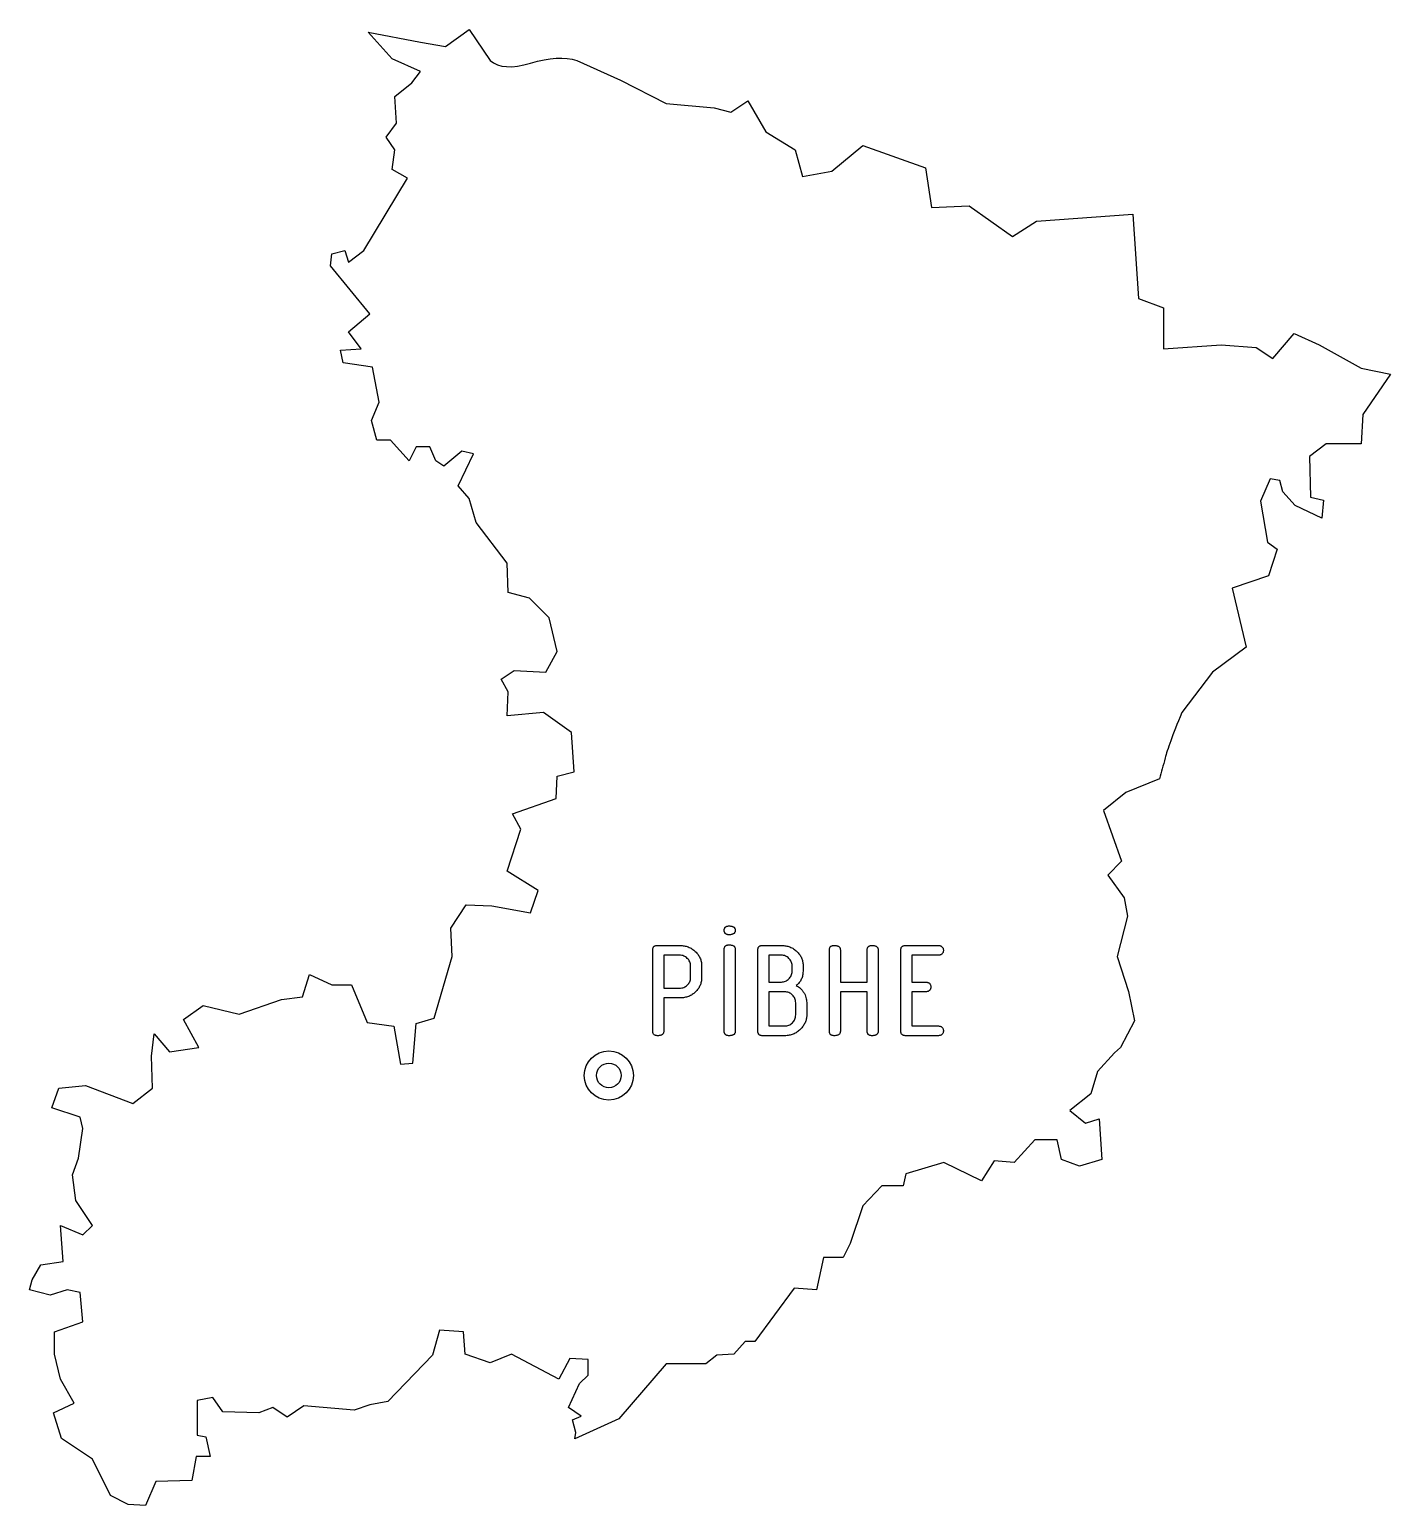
# Model space of a CAD drawing. Header units: millimetres. Extents: x -7202.8 to -7119.9, y 9045.1 to 9135.
import ezdxf

# ---------------------------------------------------------------- set-up
doc = ezdxf.new("R2010")
doc.units = ezdxf.units.MM

msp = doc.modelspace()

# ---------------------------------------------------------------- linework, layer by layer
at = {"color": 7, "linetype": 'Continuous', "lineweight": 25}
for p, q in [((-7180.706, 9133.224), (-7182.166, 9134.846)), ((-7182.166, 9134.846), (-7178.985, 9134.229)), ((-7177.462, 9133.969), (-7176.001, 9135.008)), ((-7176.001, 9135.008), (-7174.736, 9133.127)), ((-7178.985, 9134.229), (-7177.462, 9133.969)), ((-7178.985, 9132.445), (-7180.706, 9133.224)), ((-7169.446, 9133.127), (-7166.786, 9131.926)), ((-7179.506, 9131.763), (-7178.985, 9132.445)), ((-7166.786, 9131.926), (-7163.996, 9130.498)), ((-7180.543, 9130.919), (-7179.506, 9131.763)), ((-7180.446, 9129.297), (-7180.543, 9130.919)), ((-7163.996, 9130.498), (-7161.075, 9130.239)), ((-7161.075, 9130.239), (-7160.07, 9129.979)), ((-7160.07, 9129.979), (-7159.032, 9130.661)), ((-7159.032, 9130.661), (-7157.928, 9128.779)), ((-7181.063, 9128.454), (-7180.446, 9129.297)), ((-7180.543, 9127.675), (-7181.063, 9128.454)), ((-7157.928, 9128.779), (-7156.144, 9127.675)), ((-7180.706, 9126.475), (-7180.543, 9127.675)), ((-7156.144, 9127.675), (-7155.689, 9126.053)), ((-7153.904, 9126.377), (-7152.022, 9127.935)), ((-7152.022, 9127.935), (-7148.194, 9126.572)), ((-7148.194, 9126.572), (-7147.837, 9124.17)), ((-7182.425, 9121.542), (-7179.765, 9125.956)), ((-7179.765, 9125.956), (-7180.706, 9126.475)), ((-7155.689, 9126.053), (-7153.904, 9126.377)), ((-7147.837, 9124.17), (-7145.533, 9124.268)), ((-7145.533, 9124.268), (-7142.905, 9122.387)), ((-7142.905, 9122.387), (-7141.446, 9123.327)), ((-7141.446, 9123.327), (-7135.572, 9123.749)), ((-7135.572, 9123.749), (-7135.216, 9118.623)), ((-7184.47, 9120.602), (-7184.373, 9121.348)), ((-7184.373, 9121.348), (-7183.593, 9121.542)), ((-7183.593, 9121.542), (-7183.367, 9120.829)), ((-7183.367, 9120.829), (-7182.425, 9121.542)), ((-7182.069, 9117.682), (-7184.47, 9120.602)), ((-7135.216, 9118.623), (-7133.69, 9118.039)), ((-7183.367, 9116.579), (-7182.069, 9117.682)), ((-7133.69, 9118.039), (-7133.69, 9115.54)), ((-7182.588, 9115.54), (-7183.367, 9116.579)), ((-7133.69, 9115.54), (-7130.187, 9115.799)), ((-7130.187, 9115.799), (-7128.044, 9115.637)), ((-7127.039, 9114.956), (-7125.741, 9116.482)), ((-7125.741, 9116.482), (-7124.216, 9115.799)), ((-7124.216, 9115.799), (-7121.653, 9114.372)), ((-7183.853, 9115.475), (-7182.588, 9115.54)), ((-7183.691, 9114.697), (-7183.853, 9115.475)), ((-7128.044, 9115.637), (-7127.039, 9114.956)), ((-7181.907, 9114.437), (-7183.691, 9114.697)), ((-7181.485, 9112.295), (-7181.907, 9114.437)), ((-7121.653, 9114.372), (-7119.867, 9114.015)), ((-7119.867, 9114.015), (-7121.555, 9111.549)), ((-7181.971, 9111.192), (-7181.485, 9112.295)), ((-7121.555, 9111.549), (-7121.653, 9109.765)), ((-7181.646, 9109.991), (-7181.971, 9111.192)), ((-7180.804, 9109.991), (-7181.646, 9109.991)), ((-7179.668, 9108.726), (-7180.804, 9109.991)), ((-7179.246, 9109.569), (-7179.668, 9108.726)), ((-7178.402, 9109.569), (-7179.246, 9109.569)), ((-7178.045, 9108.726), (-7178.402, 9109.569)), ((-7123.794, 9109.765), (-7124.8, 9108.985)), ((-7121.653, 9109.765), (-7123.794, 9109.765)), ((-7177.558, 9108.402), (-7178.045, 9108.726)), ((-7176.455, 9109.311), (-7177.558, 9108.402)), ((-7176.683, 9107.2), (-7175.742, 9109.148)), ((-7175.742, 9109.148), (-7176.455, 9109.311)), ((-7124.8, 9108.985), (-7124.735, 9106.52)), ((-7127.202, 9107.623), (-7127.785, 9106.26)), ((-7126.617, 9107.525), (-7127.202, 9107.623)), ((-7176.001, 9106.423), (-7176.683, 9107.2)), ((-7126.422, 9106.845), (-7126.617, 9107.525)), ((-7125.676, 9106), (-7126.422, 9106.845)), ((-7175.578, 9104.962), (-7176.001, 9106.423)), ((-7127.785, 9106.26), (-7127.364, 9103.761)), ((-7124.053, 9105.222), (-7125.676, 9106)), ((-7124.735, 9106.52), (-7123.956, 9106.325)), ((-7123.956, 9106.325), (-7124.053, 9105.222)), ((-7173.698, 9102.497), (-7175.578, 9104.962)), ((-7127.364, 9103.761), (-7126.779, 9103.34)), ((-7126.779, 9103.34), (-7127.298, 9101.718)), ((-7173.632, 9100.711), (-7173.698, 9102.497)), ((-7127.298, 9101.718), (-7129.505, 9100.971)), ((-7172.334, 9100.355), (-7173.632, 9100.711)), ((-7129.505, 9100.971), (-7128.661, 9097.37)), ((-7171.134, 9099.155), (-7172.334, 9100.355)), ((-7170.647, 9097.11), (-7171.134, 9099.155)), ((-7171.329, 9095.844), (-7170.647, 9097.11)), ((-7128.661, 9097.37), (-7130.706, 9095.844)), ((-7174.054, 9095.423), (-7173.275, 9095.942)), ((-7173.275, 9095.942), (-7171.329, 9095.844)), ((-7173.632, 9094.644), (-7174.054, 9095.423)), ((-7130.706, 9095.844), (-7132.588, 9093.379)), ((-7173.698, 9093.184), (-7173.632, 9094.644)), ((-7171.491, 9093.379), (-7173.698, 9093.184)), ((-7169.771, 9092.178), (-7171.491, 9093.379)), ((-7169.609, 9089.777), (-7169.771, 9092.178)), ((-7170.647, 9089.518), (-7169.609, 9089.777)), ((-7170.712, 9088.155), (-7170.647, 9089.518)), ((-7133.949, 9089.356), (-7135.994, 9088.511)), ((-7173.373, 9087.214), (-7170.712, 9088.155)), ((-7135.994, 9088.511), (-7137.357, 9087.408)), ((-7172.854, 9086.273), (-7173.373, 9087.214)), ((-7137.357, 9087.408), (-7136.253, 9084.327)), ((-7173.698, 9083.71), (-7172.854, 9086.273)), ((-7136.253, 9084.327), (-7137.097, 9083.483)), ((-7171.815, 9082.541), (-7173.698, 9083.71)), ((-7137.097, 9083.483), (-7136.091, 9082.088)), ((-7172.269, 9081.178), (-7171.815, 9082.541)), ((-7177.137, 9080.238), (-7176.196, 9081.666)), ((-7176.196, 9081.666), (-7174.638, 9081.601)), ((-7174.638, 9081.601), (-7172.269, 9081.178)), ((-7136.091, 9082.088), (-7135.896, 9080.985)), ((-7135.896, 9080.985), (-7136.513, 9078.518)), ((-7177.039, 9078.518), (-7177.137, 9080.238)), ((-7164.822, 9073.957), (-7164.822, 9078.926)), ((-7164.551, 9079.192), (-7163.179, 9079.192)), ((-7160.467, 9073.959), (-7160.467, 9078.959)), ((-7159.798, 9078.959), (-7159.798, 9073.959)), ((-7158.415, 9073.957), (-7158.415, 9078.926)), ((-7158.147, 9079.192), (-7156.98, 9079.192)), ((-7154.06, 9073.957), (-7154.06, 9078.926)), ((-7153.391, 9078.931), (-7153.391, 9076.962)), ((-7151.756, 9076.962), (-7151.756, 9078.931)), ((-7151.087, 9078.926), (-7151.087, 9073.957)), ((-7149.704, 9073.957), (-7149.704, 9078.926)), ((-7149.407, 9079.192), (-7147.454, 9079.192)), ((-7178.143, 9074.754), (-7177.039, 9078.518)), ((-7163.189, 9078.597), (-7164.153, 9078.597)), ((-7164.153, 9078.597), (-7164.153, 9076.59)), ((-7162.518, 9077.23), (-7162.518, 9077.954)), ((-7161.849, 9077.976), (-7161.849, 9077.208)), ((-7156.987, 9078.597), (-7157.746, 9078.597)), ((-7157.746, 9078.597), (-7157.746, 9076.962)), ((-7156.334, 9077.603), (-7156.334, 9077.959)), ((-7155.665, 9077.992), (-7155.665, 9077.618)), ((-7149.036, 9078.597), (-7149.036, 9076.962)), ((-7147.454, 9078.597), (-7149.036, 9078.597)), ((-7136.513, 9078.518), (-7135.832, 9076.377)), ((-7186.157, 9076.053), (-7185.735, 9077.415)), ((-7185.735, 9077.415), (-7184.373, 9076.798)), ((-7184.373, 9076.798), (-7183.173, 9076.798)), ((-7183.173, 9076.798), (-7182.231, 9074.495)), ((-7164.153, 9076.59), (-7163.189, 9076.59)), ((-7157.746, 9076.962), (-7156.987, 9076.962)), ((-7156.782, 9076.367), (-7157.746, 9076.367)), ((-7157.746, 9076.367), (-7157.746, 9074.286)), ((-7153.391, 9076.962), (-7151.756, 9076.962)), ((-7151.756, 9076.367), (-7153.391, 9076.367)), ((-7153.391, 9076.367), (-7153.391, 9073.957)), ((-7151.756, 9073.957), (-7151.756, 9076.367)), ((-7149.036, 9076.962), (-7148.223, 9076.962)), ((-7149.036, 9076.367), (-7149.036, 9074.286)), ((-7148.223, 9076.367), (-7149.036, 9076.367)), ((-7135.832, 9076.377), (-7135.475, 9074.592)), ((-7193.425, 9074.689), (-7192.225, 9075.533)), ((-7192.225, 9075.533), (-7190.018, 9075.014)), ((-7190.018, 9075.014), (-7187.454, 9075.889)), ((-7187.454, 9075.889), (-7186.157, 9076.053)), ((-7164.153, 9075.996), (-7164.153, 9073.957)), ((-7163.152, 9075.996), (-7164.153, 9075.996)), ((-7156.111, 9074.956), (-7156.111, 9075.701)), ((-7155.442, 9075.708), (-7155.442, 9074.931)), ((-7192.484, 9072.969), (-7193.425, 9074.689)), ((-7182.231, 9074.495), (-7180.608, 9074.268)), ((-7179.44, 9072.028), (-7179.246, 9074.429)), ((-7179.246, 9074.429), (-7178.143, 9074.754)), ((-7135.475, 9074.592), (-7136.319, 9072.969)), ((-7195.371, 9072.451), (-7195.21, 9073.813)), ((-7195.21, 9073.813), (-7194.269, 9072.711)), ((-7180.608, 9074.268), (-7180.187, 9071.964)), ((-7156.772, 9073.692), (-7158.145, 9073.692)), ((-7157.746, 9074.286), (-7156.782, 9074.286)), ((-7147.454, 9073.692), (-7149.407, 9073.692)), ((-7149.036, 9074.286), (-7147.454, 9074.286)), ((-7194.269, 9072.711), (-7192.484, 9072.969)), ((-7136.675, 9072.645), (-7137.714, 9071.51)), ((-7136.319, 9072.969), (-7136.675, 9072.645)), ((-7195.307, 9070.503), (-7195.371, 9072.451)), ((-7180.187, 9071.964), (-7179.44, 9072.028)), ((-7137.714, 9071.51), (-7138.135, 9070.147)), ((-7201.44, 9069.304), (-7201.018, 9070.503)), ((-7201.018, 9070.503), (-7199.394, 9070.666)), ((-7199.394, 9070.666), (-7196.507, 9069.563)), ((-7196.507, 9069.563), (-7195.307, 9070.503)), ((-7138.135, 9070.147), (-7139.401, 9069.141)), ((-7199.72, 9068.719), (-7201.44, 9069.304)), ((-7139.401, 9069.141), (-7138.46, 9068.362)), ((-7199.817, 9066.221), (-7199.557, 9068.038)), ((-7199.557, 9068.038), (-7199.72, 9068.719)), ((-7138.46, 9068.362), (-7137.616, 9068.621)), ((-7137.616, 9068.621), (-7137.454, 9066.156)), ((-7141.542, 9067.356), (-7142.808, 9065.961)), ((-7140.18, 9067.356), (-7141.542, 9067.356)), ((-7139.92, 9066.156), (-7140.18, 9067.356)), ((-7200.174, 9065.215), (-7199.817, 9066.221)), ((-7147.092, 9065.961), (-7149.394, 9065.28)), ((-7144.787, 9064.858), (-7147.092, 9065.961)), ((-7144.008, 9066.058), (-7144.787, 9064.858)), ((-7142.808, 9065.961), (-7144.008, 9066.058)), ((-7138.817, 9065.735), (-7139.92, 9066.156)), ((-7137.454, 9066.156), (-7138.817, 9065.735)), ((-7199.979, 9063.657), (-7200.174, 9065.215)), ((-7150.854, 9064.534), (-7152.022, 9063.333)), ((-7149.556, 9064.534), (-7150.854, 9064.534)), ((-7149.394, 9065.28), (-7149.556, 9064.534)), ((-7198.974, 9062.133), (-7199.979, 9063.657)), ((-7152.022, 9063.333), (-7152.802, 9061.03)), ((-7200.758, 9059.927), (-7200.92, 9062.133)), ((-7200.92, 9062.133), (-7199.557, 9061.549)), ((-7199.557, 9061.549), (-7198.974, 9062.133)), ((-7152.802, 9061.03), (-7153.224, 9060.186)), ((-7154.424, 9060.186), (-7154.846, 9058.206)), ((-7153.224, 9060.186), (-7154.424, 9060.186)), ((-7202.64, 9058.823), (-7202.12, 9059.731)), ((-7202.12, 9059.731), (-7200.758, 9059.927)), ((-7202.802, 9058.206), (-7202.64, 9058.823)), ((-7201.537, 9057.882), (-7202.802, 9058.206)), ((-7200.499, 9058.206), (-7201.537, 9057.882)), ((-7199.72, 9058.045), (-7200.499, 9058.206)), ((-7156.208, 9058.303), (-7158.609, 9055.059)), ((-7154.846, 9058.206), (-7156.208, 9058.303)), ((-7199.557, 9056.259), (-7199.72, 9058.045)), ((-7201.277, 9055.644), (-7199.557, 9056.259)), ((-7201.277, 9054.28), (-7201.277, 9055.644)), ((-7177.819, 9055.741), (-7178.24, 9054.216)), ((-7176.358, 9055.644), (-7177.819, 9055.741)), ((-7176.261, 9054.28), (-7176.358, 9055.644)), ((-7159.194, 9055.059), (-7159.875, 9054.28)), ((-7158.609, 9055.059), (-7159.194, 9055.059)), ((-7200.92, 9052.755), (-7201.277, 9054.28)), ((-7178.24, 9054.216), (-7180.966, 9051.393)), ((-7174.736, 9053.761), (-7176.261, 9054.28)), ((-7173.438, 9054.28), (-7174.736, 9053.761)), ((-7170.55, 9052.755), (-7173.438, 9054.28)), ((-7169.868, 9054.021), (-7170.55, 9052.755)), ((-7168.766, 9053.956), (-7169.868, 9054.021)), ((-7168.766, 9053.015), (-7168.766, 9053.956)), ((-7163.996, 9053.696), (-7166.883, 9050.354)), ((-7161.595, 9053.696), (-7163.996, 9053.696)), ((-7160.913, 9054.216), (-7161.595, 9053.696)), ((-7159.875, 9054.28), (-7160.913, 9054.216)), ((-7200.076, 9051.295), (-7200.92, 9052.755)), ((-7169.284, 9052.497), (-7168.766, 9053.015)), ((-7169.966, 9051.036), (-7169.284, 9052.497)), ((-7201.342, 9050.711), (-7200.076, 9051.295)), ((-7191.641, 9051.652), (-7192.582, 9051.458)), ((-7192.582, 9051.458), (-7192.582, 9049.348)), ((-7191.024, 9050.776), (-7191.641, 9051.652)), ((-7187.974, 9051.036), (-7188.818, 9050.711)), ((-7187.098, 9050.452), (-7187.974, 9051.036)), ((-7186.092, 9051.133), (-7187.098, 9050.452)), ((-7183.01, 9050.874), (-7186.092, 9051.133)), ((-7182.069, 9051.198), (-7183.01, 9050.874)), ((-7180.966, 9051.393), (-7182.069, 9051.198)), ((-7169.187, 9050.516), (-7169.966, 9051.036)), ((-7200.855, 9049.154), (-7201.342, 9050.711)), ((-7188.818, 9050.711), (-7191.024, 9050.776)), ((-7169.706, 9050.29), (-7169.187, 9050.516)), ((-7169.511, 9049.51), (-7169.706, 9050.29)), ((-7166.883, 9050.354), (-7169.577, 9049.121)), ((-7198.974, 9047.889), (-7200.855, 9049.154)), ((-7192.582, 9049.348), (-7192.062, 9049.251)), ((-7192.062, 9049.251), (-7191.803, 9048.051)), ((-7169.577, 9049.121), (-7169.511, 9049.51)), ((-7197.871, 9045.682), (-7198.974, 9047.889)), ((-7192.646, 9048.051), (-7192.906, 9046.59)), ((-7191.803, 9048.051), (-7192.646, 9048.051)), ((-7195.112, 9046.526), (-7195.729, 9045.065)), ((-7192.906, 9046.59), (-7195.112, 9046.526)), ((-7196.799, 9045.13), (-7197.871, 9045.682)), ((-7195.729, 9045.065), (-7196.799, 9045.13))]:
    msp.add_line(p, q, dxfattribs=at)
for radius in [1.5, 0.75]:
    msp.add_circle((-7167.498, 9071.27), radius, dxfattribs=at)
for points in [[(-7174.736, 9133.127), (-7174.217, 9132.672), (-7173.395, 9132.618), (-7172.269, 9132.964)], [(-7172.269, 9132.964), (-7171.123, 9133.31), (-7170.182, 9133.364), (-7169.446, 9133.127)], [(-7132.588, 9093.379), (-7133.15, 9092.016), (-7133.485, 9091.096), (-7133.592, 9090.621)], [(-7133.592, 9090.621), (-7133.722, 9090.167), (-7133.841, 9089.745), (-7133.949, 9089.356)]]:
    msp.add_open_spline(points, degree=3, dxfattribs=at)
for points, knots in [([(-7160.467, 9080.115), (-7160.466, 9080.136), (-7160.465, 9080.175), (-7160.45, 9080.23), (-7160.427, 9080.278), (-7160.393, 9080.316), (-7160.35, 9080.346), (-7160.298, 9080.367), (-7160.236, 9080.378), (-7160.193, 9080.38), (-7160.169, 9080.381)], [0, 0, 0, 0, 0.137647, 0.258494, 0.372178, 0.480267, 0.591683, 0.71253, 0.847139, 1, 1, 1, 1]), ([(-7160.169, 9079.844), (-7160.193, 9079.845), (-7160.237, 9079.847), (-7160.298, 9079.859), (-7160.35, 9079.88), (-7160.394, 9079.91), (-7160.427, 9079.949), (-7160.45, 9079.997), (-7160.464, 9080.053), (-7160.466, 9080.093), (-7160.467, 9080.115)], [0, 0, 0, 0, 0.151735, 0.28585, 0.405807, 0.516402, 0.625606, 0.738452, 0.860851, 1, 1, 1, 1]), ([(-7160.169, 9080.381), (-7160.14, 9080.38), (-7160.086, 9080.378), (-7160.009, 9080.367), (-7159.944, 9080.346), (-7159.891, 9080.317), (-7159.848, 9080.279), (-7159.819, 9080.231), (-7159.8, 9080.176), (-7159.799, 9080.136), (-7159.798, 9080.115)], [0, 0, 0, 0, 0.1678628, 0.3148466, 0.444187, 0.5592403, 0.6652319, 0.7706563, 0.878794, 1, 1, 1, 1]), ([(-7159.798, 9080.115), (-7159.799, 9080.093), (-7159.8, 9080.053), (-7159.818, 9079.996), (-7159.848, 9079.948), (-7159.89, 9079.909), (-7159.944, 9079.88), (-7160.009, 9079.859), (-7160.086, 9079.847), (-7160.14, 9079.845), (-7160.169, 9079.844)], [0, 0, 0, 0, 0.122667, 0.232249, 0.337021, 0.443868, 0.558209, 0.686748, 0.833176, 1, 1, 1, 1]), ([(-7164.822, 9078.926), (-7164.821, 9078.947), (-7164.82, 9078.986), (-7164.807, 9079.041), (-7164.786, 9079.088), (-7164.756, 9079.127), (-7164.716, 9079.156), (-7164.669, 9079.178), (-7164.613, 9079.189), (-7164.573, 9079.191), (-7164.551, 9079.192)], [0, 0, 0, 0, 0.1446346, 0.2709696, 0.3881332, 0.496601, 0.6071859, 0.7243495, 0.8527014, 1, 1, 1, 1]), ([(-7163.179, 9079.192), (-7163.132, 9079.191), (-7163.041, 9079.189), (-7162.908, 9079.17), (-7162.78, 9079.143), (-7162.658, 9079.101), (-7162.541, 9079.051), (-7162.432, 9078.986), (-7162.327, 9078.912), (-7162.23, 9078.826), (-7162.141, 9078.734), (-7162.063, 9078.637), (-7161.998, 9078.536), (-7161.943, 9078.431), (-7161.9, 9078.323), (-7161.872, 9078.21), (-7161.852, 9078.094), (-7161.85, 9078.015), (-7161.849, 9077.976)], [0, 0, 0, 0, 0.06971, 0.136447, 0.201795, 0.265484, 0.328896, 0.392107, 0.456206, 0.521181, 0.585627, 0.647991, 0.707557, 0.766488, 0.824369, 0.881947, 0.940727, 1, 1, 1, 1]), ([(-7160.467, 9078.959), (-7160.466, 9078.98), (-7160.464, 9079.02), (-7160.451, 9079.076), (-7160.427, 9079.123), (-7160.394, 9079.162), (-7160.35, 9079.192), (-7160.298, 9079.213), (-7160.236, 9079.223), (-7160.193, 9079.225), (-7160.169, 9079.226)], [0, 0, 0, 0, 0.137355, 0.260404, 0.371584, 0.481366, 0.592546, 0.713138, 0.847462, 1, 1, 1, 1]), ([(-7160.169, 9079.226), (-7160.14, 9079.225), (-7160.086, 9079.223), (-7160.009, 9079.213), (-7159.944, 9079.192), (-7159.89, 9079.163), (-7159.849, 9079.124), (-7159.818, 9079.077), (-7159.801, 9079.02), (-7159.799, 9078.98), (-7159.798, 9078.959)], [0, 0, 0, 0, 0.167568, 0.314294, 0.443407, 0.558258, 0.665582, 0.768936, 0.879007, 1, 1, 1, 1]), ([(-7158.415, 9078.926), (-7158.414, 9078.947), (-7158.413, 9078.986), (-7158.401, 9079.041), (-7158.381, 9079.089), (-7158.349, 9079.126), (-7158.311, 9079.157), (-7158.263, 9079.178), (-7158.208, 9079.189), (-7158.168, 9079.191), (-7158.147, 9079.192)], [0, 0, 0, 0, 0.145173, 0.271382, 0.388982, 0.499525, 0.608397, 0.725997, 0.854827, 1, 1, 1, 1]), ([(-7156.98, 9079.192), (-7156.934, 9079.191), (-7156.843, 9079.189), (-7156.711, 9079.17), (-7156.584, 9079.143), (-7156.464, 9079.103), (-7156.348, 9079.052), (-7156.24, 9078.988), (-7156.136, 9078.914), (-7156.041, 9078.829), (-7155.953, 9078.739), (-7155.876, 9078.643), (-7155.811, 9078.542), (-7155.758, 9078.44), (-7155.717, 9078.332), (-7155.686, 9078.222), (-7155.669, 9078.108), (-7155.666, 9078.031), (-7155.665, 9077.992)], [0, 0, 0, 0, 0.069997, 0.136989, 0.202582, 0.266327, 0.329996, 0.393197, 0.457621, 0.522582, 0.587006, 0.649326, 0.708825, 0.767703, 0.825003, 0.882887, 0.94057, 1, 1, 1, 1]), ([(-7154.06, 9078.926), (-7154.059, 9078.947), (-7154.058, 9078.986), (-7154.043, 9079.041), (-7154.021, 9079.089), (-7153.987, 9079.127), (-7153.943, 9079.157), (-7153.891, 9079.178), (-7153.83, 9079.189), (-7153.786, 9079.191), (-7153.763, 9079.192)], [0, 0, 0, 0, 0.137647, 0.258494, 0.372178, 0.480267, 0.591683, 0.71253, 0.847139, 1, 1, 1, 1]), ([(-7153.763, 9079.192), (-7153.733, 9079.191), (-7153.679, 9079.191), (-7153.603, 9079.177), (-7153.537, 9079.159), (-7153.484, 9079.129), (-7153.441, 9079.092), (-7153.412, 9079.046), (-7153.394, 9078.991), (-7153.392, 9078.952), (-7153.391, 9078.931)], [0, 0, 0, 0, 0.169138, 0.31769, 0.447411, 0.563411, 0.668766, 0.773154, 0.880041, 1, 1, 1, 1]), ([(-7151.756, 9078.931), (-7151.755, 9078.952), (-7151.754, 9078.991), (-7151.739, 9079.045), (-7151.716, 9079.091), (-7151.682, 9079.128), (-7151.64, 9079.158), (-7151.587, 9079.177), (-7151.526, 9079.191), (-7151.482, 9079.191), (-7151.459, 9079.192)], [0, 0, 0, 0, 0.136441, 0.255996, 0.368508, 0.475742, 0.588255, 0.709343, 0.845784, 1, 1, 1, 1]), ([(-7151.459, 9079.192), (-7151.429, 9079.191), (-7151.375, 9079.189), (-7151.299, 9079.178), (-7151.234, 9079.157), (-7151.18, 9079.128), (-7151.137, 9079.09), (-7151.108, 9079.042), (-7151.09, 9078.987), (-7151.088, 9078.947), (-7151.087, 9078.926)], [0, 0, 0, 0, 0.1678628, 0.3148466, 0.444187, 0.5592403, 0.6652319, 0.7706563, 0.878794, 1, 1, 1, 1]), ([(-7149.704, 9078.926), (-7149.704, 9078.947), (-7149.702, 9078.986), (-7149.688, 9079.041), (-7149.665, 9079.089), (-7149.631, 9079.127), (-7149.588, 9079.157), (-7149.536, 9079.178), (-7149.474, 9079.189), (-7149.43, 9079.191), (-7149.407, 9079.192)], [0, 0, 0, 0, 0.137647, 0.258494, 0.372178, 0.480267, 0.591683, 0.71253, 0.847139, 1, 1, 1, 1]), ([(-7147.454, 9079.192), (-7147.427, 9079.191), (-7147.377, 9079.189), (-7147.306, 9079.176), (-7147.246, 9079.152), (-7147.196, 9079.12), (-7147.158, 9079.076), (-7147.13, 9079.024), (-7147.116, 9078.962), (-7147.114, 9078.918), (-7147.112, 9078.894)], [0, 0, 0, 0, 0.154879, 0.2919934, 0.4126675, 0.5257811, 0.6337152, 0.7449713, 0.8650823, 1, 1, 1, 1]), ([(-7147.112, 9078.894), (-7147.114, 9078.871), (-7147.116, 9078.827), (-7147.13, 9078.765), (-7147.158, 9078.712), (-7147.196, 9078.669), (-7147.246, 9078.636), (-7147.306, 9078.613), (-7147.377, 9078.599), (-7147.427, 9078.598), (-7147.454, 9078.597)], [0, 0, 0, 0, 0.134918, 0.255029, 0.366285, 0.474219, 0.587333, 0.708007, 0.845121, 1, 1, 1, 1]), ([(-7162.518, 9077.954), (-7162.52, 9077.996), (-7162.525, 9078.08), (-7162.564, 9078.201), (-7162.629, 9078.311), (-7162.715, 9078.409), (-7162.817, 9078.493), (-7162.933, 9078.553), (-7163.058, 9078.591), (-7163.145, 9078.595), (-7163.189, 9078.597)], [0, 0, 0, 0, 0.123513, 0.244037, 0.365281, 0.493931, 0.622995, 0.747549, 0.87098, 1, 1, 1, 1]), ([(-7156.334, 9077.959), (-7156.336, 9078.001), (-7156.34, 9078.084), (-7156.378, 9078.204), (-7156.44, 9078.313), (-7156.525, 9078.41), (-7156.624, 9078.493), (-7156.737, 9078.553), (-7156.859, 9078.591), (-7156.944, 9078.595), (-7156.987, 9078.597)], [0, 0, 0, 0, 0.12453, 0.245833, 0.367168, 0.495812, 0.624742, 0.74854, 0.872039, 1, 1, 1, 1]), ([(-7163.189, 9076.59), (-7163.145, 9076.592), (-7163.058, 9076.596), (-7162.933, 9076.634), (-7162.817, 9076.693), (-7162.714, 9076.775), (-7162.627, 9076.872), (-7162.564, 9076.983), (-7162.525, 9077.104), (-7162.52, 9077.188), (-7162.518, 9077.23)], [0, 0, 0, 0, 0.129236, 0.253957, 0.377197, 0.506654, 0.634671, 0.755554, 0.87628, 1, 1, 1, 1]), ([(-7161.849, 9077.208), (-7161.85, 9077.168), (-7161.852, 9077.09), (-7161.87, 9076.975), (-7161.899, 9076.862), (-7161.94, 9076.754), (-7161.993, 9076.649), (-7162.058, 9076.548), (-7162.133, 9076.451), (-7162.22, 9076.359), (-7162.313, 9076.273), (-7162.417, 9076.2), (-7162.524, 9076.136), (-7162.639, 9076.086), (-7162.758, 9076.044), (-7162.885, 9076.017), (-7163.016, 9075.999), (-7163.106, 9075.997), (-7163.152, 9075.996)], [0, 0, 0, 0, 0.059942, 0.118714, 0.176941, 0.235266, 0.294328, 0.354246, 0.416589, 0.480954, 0.545785, 0.60931, 0.671925, 0.734979, 0.798831, 0.863769, 0.930677, 1, 1, 1, 1]), ([(-7156.987, 9076.962), (-7156.944, 9076.964), (-7156.859, 9076.968), (-7156.737, 9077.006), (-7156.624, 9077.066), (-7156.525, 9077.15), (-7156.44, 9077.248), (-7156.378, 9077.358), (-7156.34, 9077.478), (-7156.336, 9077.561), (-7156.334, 9077.603)], [0, 0, 0, 0, 0.127628, 0.250807, 0.374284, 0.503607, 0.632787, 0.754805, 0.875793, 1, 1, 1, 1]), ([(-7155.665, 9077.618), (-7155.667, 9077.574), (-7155.67, 9077.487), (-7155.688, 9077.36), (-7155.72, 9077.24), (-7155.768, 9077.128), (-7155.825, 9077.021), (-7155.899, 9076.924), (-7155.983, 9076.831), (-7156.049, 9076.778), (-7156.082, 9076.75)], [0, 0, 0, 0, 0.132659, 0.260683, 0.383599, 0.504454, 0.625114, 0.746438, 0.871435, 1, 1, 1, 1]), ([(-7156.111, 9075.701), (-7156.114, 9075.745), (-7156.119, 9075.833), (-7156.155, 9075.96), (-7156.22, 9076.074), (-7156.306, 9076.175), (-7156.408, 9076.261), (-7156.524, 9076.322), (-7156.65, 9076.361), (-7156.738, 9076.365), (-7156.782, 9076.367)], [0, 0, 0, 0, 0.127668, 0.249717, 0.372405, 0.49947, 0.627382, 0.74901, 0.872432, 1, 1, 1, 1]), ([(-7156.082, 9076.75), (-7156.038, 9076.728), (-7155.947, 9076.683), (-7155.827, 9076.585), (-7155.717, 9076.469), (-7155.623, 9076.331), (-7155.543, 9076.184), (-7155.484, 9076.029), (-7155.449, 9075.869), (-7155.445, 9075.762), (-7155.442, 9075.708)], [0, 0, 0, 0, 0.1163154, 0.2345647, 0.358418, 0.4893481, 0.6213683, 0.7487484, 0.8742381, 1, 1, 1, 1]), ([(-7148.223, 9076.962), (-7148.196, 9076.961), (-7148.145, 9076.96), (-7148.075, 9076.946), (-7148.015, 9076.922), (-7147.965, 9076.89), (-7147.927, 9076.846), (-7147.899, 9076.794), (-7147.885, 9076.732), (-7147.882, 9076.688), (-7147.881, 9076.665)], [0, 0, 0, 0, 0.154879, 0.291993, 0.412667, 0.525781, 0.633715, 0.744971, 0.865082, 1, 1, 1, 1]), ([(-7147.881, 9076.665), (-7147.882, 9076.641), (-7147.885, 9076.597), (-7147.899, 9076.535), (-7147.927, 9076.483), (-7147.965, 9076.439), (-7148.015, 9076.407), (-7148.075, 9076.383), (-7148.145, 9076.37), (-7148.196, 9076.368), (-7148.223, 9076.367)], [0, 0, 0, 0, 0.134918, 0.255029, 0.366285, 0.474219, 0.587333, 0.708007, 0.845121, 1, 1, 1, 1]), ([(-7156.782, 9074.286), (-7156.738, 9074.289), (-7156.65, 9074.294), (-7156.524, 9074.331), (-7156.408, 9074.394), (-7156.306, 9074.48), (-7156.22, 9074.582), (-7156.156, 9074.697), (-7156.119, 9074.824), (-7156.114, 9074.911), (-7156.111, 9074.956)], [0, 0, 0, 0, 0.127409, 0.249209, 0.372084, 0.499736, 0.627388, 0.750791, 0.872591, 1, 1, 1, 1]), ([(-7155.442, 9074.931), (-7155.443, 9074.892), (-7155.445, 9074.816), (-7155.465, 9074.703), (-7155.495, 9074.591), (-7155.538, 9074.483), (-7155.594, 9074.377), (-7155.663, 9074.274), (-7155.741, 9074.173), (-7155.833, 9074.077), (-7155.931, 9073.987), (-7156.036, 9073.907), (-7156.147, 9073.841), (-7156.262, 9073.786), (-7156.383, 9073.744), (-7156.508, 9073.714), (-7156.638, 9073.694), (-7156.727, 9073.693), (-7156.772, 9073.692)], [0, 0, 0, 0, 0.057372, 0.114272, 0.171278, 0.229207, 0.288754, 0.349754, 0.413663, 0.480403, 0.547601, 0.612888, 0.677009, 0.740437, 0.803587, 0.867319, 0.9328, 1, 1, 1, 1]), ([(-7164.525, 9073.692), (-7164.548, 9073.693), (-7164.592, 9073.694), (-7164.653, 9073.705), (-7164.706, 9073.726), (-7164.749, 9073.756), (-7164.783, 9073.794), (-7164.805, 9073.842), (-7164.82, 9073.897), (-7164.821, 9073.936), (-7164.822, 9073.957)], [0, 0, 0, 0, 0.152861, 0.28747, 0.408317, 0.519733, 0.627822, 0.741506, 0.862353, 1, 1, 1, 1]), ([(-7164.153, 9073.957), (-7164.154, 9073.936), (-7164.156, 9073.897), (-7164.174, 9073.841), (-7164.203, 9073.793), (-7164.246, 9073.755), (-7164.3, 9073.726), (-7164.365, 9073.705), (-7164.441, 9073.694), (-7164.496, 9073.693), (-7164.525, 9073.692)], [0, 0, 0, 0, 0.121206, 0.229344, 0.334768, 0.44076, 0.555813, 0.685153, 0.832137, 1, 1, 1, 1]), ([(-7160.169, 9073.692), (-7160.193, 9073.693), (-7160.236, 9073.694), (-7160.298, 9073.705), (-7160.351, 9073.726), (-7160.393, 9073.757), (-7160.427, 9073.795), (-7160.451, 9073.842), (-7160.464, 9073.898), (-7160.466, 9073.938), (-7160.467, 9073.959)], [0, 0, 0, 0, 0.1526075, 0.2869925, 0.4076394, 0.5203371, 0.6282469, 0.7394778, 0.862582, 1, 1, 1, 1]), ([(-7159.798, 9073.959), (-7159.799, 9073.938), (-7159.801, 9073.897), (-7159.818, 9073.841), (-7159.848, 9073.794), (-7159.891, 9073.756), (-7159.944, 9073.726), (-7160.009, 9073.705), (-7160.086, 9073.694), (-7160.14, 9073.693), (-7160.169, 9073.692)], [0, 0, 0, 0, 0.121044, 0.231161, 0.334558, 0.440408, 0.556408, 0.685575, 0.832362, 1, 1, 1, 1]), ([(-7158.145, 9073.692), (-7158.166, 9073.693), (-7158.206, 9073.694), (-7158.262, 9073.705), (-7158.31, 9073.727), (-7158.349, 9073.756), (-7158.379, 9073.795), (-7158.4, 9073.842), (-7158.413, 9073.897), (-7158.414, 9073.936), (-7158.415, 9073.957)], [0, 0, 0, 0, 0.147299, 0.27565, 0.392814, 0.503399, 0.611867, 0.72903, 0.855365, 1, 1, 1, 1]), ([(-7153.763, 9073.692), (-7153.786, 9073.693), (-7153.83, 9073.694), (-7153.891, 9073.705), (-7153.943, 9073.726), (-7153.987, 9073.756), (-7154.021, 9073.794), (-7154.043, 9073.842), (-7154.058, 9073.897), (-7154.059, 9073.936), (-7154.06, 9073.957)], [0, 0, 0, 0, 0.152861, 0.28747, 0.408317, 0.519733, 0.627822, 0.741506, 0.862353, 1, 1, 1, 1]), ([(-7153.391, 9073.957), (-7153.392, 9073.936), (-7153.394, 9073.897), (-7153.412, 9073.841), (-7153.441, 9073.793), (-7153.484, 9073.755), (-7153.538, 9073.726), (-7153.603, 9073.705), (-7153.679, 9073.694), (-7153.734, 9073.693), (-7153.763, 9073.692)], [0, 0, 0, 0, 0.121206, 0.229344, 0.334768, 0.44076, 0.555813, 0.685153, 0.832137, 1, 1, 1, 1]), ([(-7151.459, 9073.692), (-7151.482, 9073.693), (-7151.526, 9073.694), (-7151.587, 9073.705), (-7151.639, 9073.726), (-7151.683, 9073.756), (-7151.716, 9073.794), (-7151.739, 9073.842), (-7151.754, 9073.897), (-7151.755, 9073.936), (-7151.756, 9073.957)], [0, 0, 0, 0, 0.152861, 0.28747, 0.408317, 0.519733, 0.627822, 0.741506, 0.862353, 1, 1, 1, 1]), ([(-7151.087, 9073.957), (-7151.088, 9073.936), (-7151.09, 9073.897), (-7151.108, 9073.841), (-7151.137, 9073.793), (-7151.18, 9073.755), (-7151.234, 9073.726), (-7151.299, 9073.705), (-7151.375, 9073.694), (-7151.429, 9073.693), (-7151.459, 9073.692)], [0, 0, 0, 0, 0.121206, 0.229344, 0.334768, 0.44076, 0.555813, 0.685153, 0.832137, 1, 1, 1, 1]), ([(-7149.407, 9073.692), (-7149.43, 9073.693), (-7149.474, 9073.694), (-7149.536, 9073.705), (-7149.588, 9073.726), (-7149.631, 9073.756), (-7149.665, 9073.794), (-7149.688, 9073.842), (-7149.702, 9073.897), (-7149.704, 9073.936), (-7149.704, 9073.957)], [0, 0, 0, 0, 0.152861, 0.28747, 0.408317, 0.519733, 0.627822, 0.741506, 0.862353, 1, 1, 1, 1]), ([(-7147.454, 9074.286), (-7147.427, 9074.285), (-7147.377, 9074.284), (-7147.306, 9074.27), (-7147.246, 9074.247), (-7147.196, 9074.214), (-7147.158, 9074.171), (-7147.13, 9074.118), (-7147.116, 9074.056), (-7147.114, 9074.012), (-7147.112, 9073.989)], [0, 0, 0, 0, 0.154879, 0.291993, 0.412667, 0.525781, 0.633715, 0.744971, 0.865082, 1, 1, 1, 1]), ([(-7147.112, 9073.989), (-7147.114, 9073.966), (-7147.116, 9073.922), (-7147.13, 9073.859), (-7147.158, 9073.807), (-7147.196, 9073.763), (-7147.246, 9073.731), (-7147.306, 9073.707), (-7147.377, 9073.694), (-7147.427, 9073.692), (-7147.454, 9073.692)], [0, 0, 0, 0, 0.134918, 0.255029, 0.366285, 0.474219, 0.587333, 0.708007, 0.845121, 1, 1, 1, 1])]:
    msp.add_open_spline(points, degree=3, knots=knots, dxfattribs=at)

doc.saveas('drawing.dxf')
